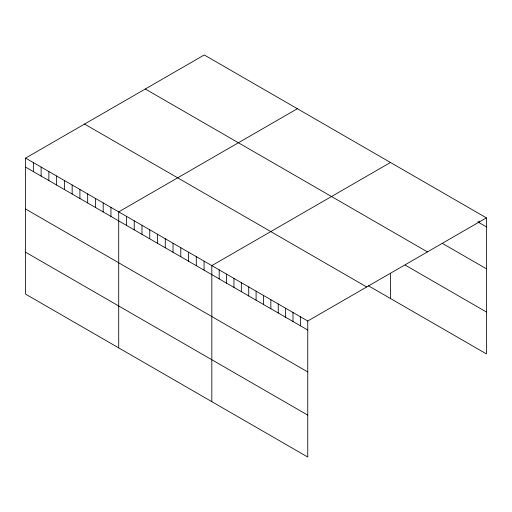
<?xml version="1.0" encoding="UTF-8"?>
<svg xmlns="http://www.w3.org/2000/svg" width="512" height="512" viewBox="0 0 512 512"><rect width="100%" height="100%" fill="white"/><g stroke="black" fill="none" stroke-linecap="round" stroke-linejoin="round"><path stroke-width="0.77" d="M25.6 158.106L307.75 321.005L307.75 457.037L25.6 294.138L25.6 158.106L204.25 54.963L486.4 217.862L486.4 353.894L368.486 285.818M297.357 108.723L118.714 211.866L118.714 347.891M390.47 162.477L211.821 265.619L211.821 401.651M307.75 321.005L486.4 217.862M477.677 221.85L486.4 226.886M442.125 243.238L486.4 268.8M145.293 89.005L427.45 251.904M405.229 265.114L486.4 311.981M84.55 124.07L366.707 286.97M25.6 167.13L307.75 330.029M25.6 209.037L307.75 371.936M25.6 252.224L307.75 415.123M479.021 221.12L479.021 222.624M390.47 273.363L390.47 298.509M300.371 316.742L300.371 325.766M292.992 312.486L292.992 321.504M285.613 308.224L285.613 317.248M278.234 303.962L278.234 312.986M270.854 299.706L270.854 308.723M263.475 295.443L263.475 304.461M256.096 291.181L256.096 300.205M248.717 286.925L248.717 295.942M241.338 282.662L241.338 291.68M233.958 278.4L233.958 287.424M226.579 274.138L226.579 283.162M219.2 269.882L219.2 278.899M204.064 261.139L204.064 270.163M196.301 256.659L196.301 265.683M188.544 252.179L188.544 261.203M180.787 247.699L180.787 256.723M173.024 243.219L173.024 252.243M165.267 238.739L165.267 247.763M157.504 234.259L157.504 243.283M149.747 229.779L149.747 238.803M141.99 225.299L141.99 234.323M134.227 220.826L134.227 229.843M126.47 216.346L126.47 225.363M110.95 207.386L110.95 216.403M103.194 202.906L103.194 211.923M95.43 198.426L95.43 207.443M87.674 193.946L87.674 202.963M79.917 189.466L79.917 198.483M72.154 184.986L72.154 194.003M64.397 180.506L64.397 189.523M56.64 176.026L56.64 185.043M48.877 171.546L48.877 180.563M41.12 167.066L41.12 176.083M33.357 162.586L33.357 171.61"/></g></svg>
